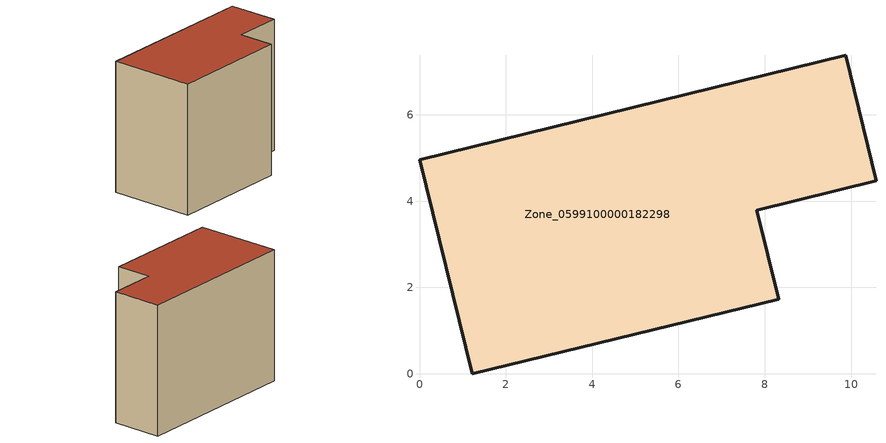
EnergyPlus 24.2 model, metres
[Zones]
Zone_0599100000182298
 floor ground (C_G): 0,4.96 9.88,7.38 10.58,4.47 7.81,3.79 8.32,1.72 1.22,0 z0
 wall outside (C_F): 1.22,0 8.32,1.72 7.81,3.79 10.58,4.47 9.88,7.38 0,4.96 1.22,0 z0:7.86
 roof outside (C_R): 9.88,7.38 0,4.96 1.22,0 8.32,1.72 7.81,3.79 10.58,4.47 z7.86
[BUILDING]
Pand.0599100000182298: North Axis=0; Terrain=City; Loads Convergence Tolerance Value=0.04; Temperature Convergence Tolerance Value=0.4; Solar Distribution=FullExterior; Maximum Number of Warmup Days=25; Minimum Number of Warmup Days=1
[Site:Location]
Rotterdam.The.Hague.AP_ZH_NLD Design_Conditions: Latitude=51.96; Longitude=4.45; Time Zone=1; Elevation=-4.5
[SITE:GROUNDTEMPERATURE:BUILDINGSURFACE]
18, 18, 18, 18, 18, 18, 18, 18, 18, 18, 18, 18
[MATERIAL] Thermal Absorptance=0.9; Solar Absorptance=0.7; Visible Absorptance=0.7
Name | Roughness | Thickness | Conductivity | Density | Specific Heat
G.TC.1946 | MediumSmooth | 0.15 | 1 | 540 | 1210
F.TC.1946 | Rough | 0.3 | 0.857143 | 1920 | 840
R.TC.1946 | MediumRough | 0.2 | 0.909091 | 1500 | 1000
[CONSTRUCTION]
C_G: G.TC.1946
C_F: F.TC.1946
C_R: R.TC.1946
[ZONE]
Zone_0599100000182298: Type=1; Multiplier=1; Ceiling Height=Autocalculate; Volume=Autocalculate; Floor Area=autocalculate; Part of Total Floor Area=Yes
[ZONEINFILTRATION:DESIGNFLOWRATE]
Infil_Zone_0599100000182298: Zone or ZoneList or Space or SpaceList=Zone_0599100000182298; Schedule=AlwaysOn; Design Flow Rate Calculation Method=Flow/Area; Flow Rate per Floor Area=0.003; Constant Term Coefficient=1; Temperature Term Coefficient=0; Velocity Term Coefficient=0; Velocity Squared Term Coefficient=0
[HVACTEMPLATE:ZONE:IDEALLOADSAIRSYSTEM]
Zone_0599100000182298: Maximum Heating Supply Air Temperature=50; Minimum Cooling Supply Air Temperature=13; Maximum Heating Supply Air Humidity Ratio=0.0156; Minimum Cooling Supply Air Humidity Ratio=0.0077; Heating Limit=NoLimit; Cooling Limit=NoLimit; Dehumidification Control Type=ConstantSensibleHeatRatio; Cooling Sensible Heat Ratio=0.7; Dehumidification Setpoint=60; Humidification Control Type=None; Humidification Setpoint=30; Outdoor Air Method=None; Outdoor Air Flow Rate per Person=0.00944; Outdoor Air Flow Rate per Zone Floor Area=0; Outdoor Air Flow Rate per Zone=0; Demand Controlled Ventilation Type=None; Outdoor Air Economizer Type=NoEconomizer; Heat Recovery Type=None; Sensible Heat Recovery Effectiveness=0.7; Latent Heat Recovery Effectiveness=0.65
[ZONECONTROL:THERMOSTAT]
ThermostatControl_Zone_0599100000182298: Zone or ZoneList=Zone_0599100000182298; Control Type Schedule=DualSetpointControlType; Control 1=Thermostat_Zone_0599100000182298; Temperature Difference Between Cutout And Setpoint=0
[THERMOSTATSETPOINT:DUALSETPOINT]
Thermostat_Zone_0599100000182298: Heating Setpoint Temperature Schedule=HeatingSetpoint_Zone_0599100000182298; Cooling Setpoint Temperature Schedule=CoolingSetpoint_Zone_0599100000182298
[SCHEDULE:COMPACT]
HeatingSetpoint_Zone_0599100000182298: Through: 12/31, For: AllDays, Until: 24:00, 21
CoolingSetpoint_Zone_0599100000182298: Through: 12/31, For: AllDays, Until: 24:00, 24
DualSetpointControlType: Through: 12/31, For: AllDays, Until: 24:00, 4
AlwaysOn: Through: 12/31, For: AllDays, Until: 24:00, 1
